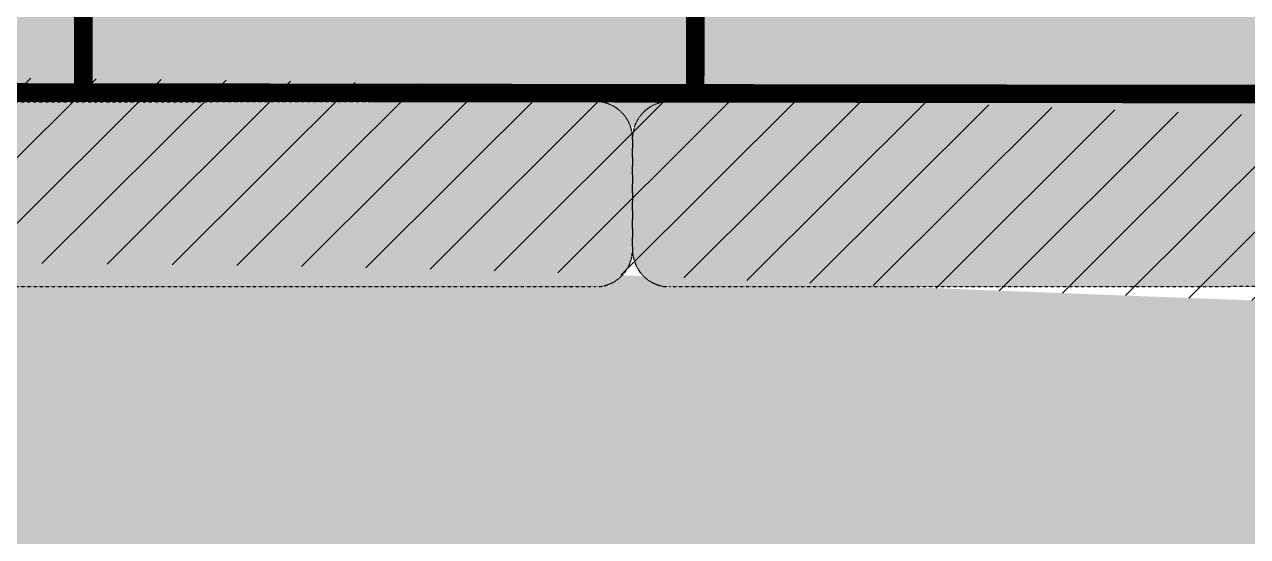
# Model space of a CAD drawing. Header units: millimetres. Extents: x -1030105 to 906887, y -616134 to 1220667.
# Drawn here: x -665787 to -632804, y -516197 to -502376 of the extents above; entities that cross this region are included whole.
import ezdxf

# ---------------------------------------------------------------- set-up
doc = ezdxf.new("R2010")
doc.units = ezdxf.units.MM
doc.header["$MEASUREMENT"] = 0
doc.linetypes.add('DASHED', pattern=[0.75, 0.5, -0.25])
doc.linetypes.add('TMB-KHU B-XREF$0$DASHED', pattern=[0.75, 0.5, -0.25])
for name, color, linetype, lineweight in [('240930  KHU B- TMB gời inno$0$A-WALL', 1, 'Continuous', 30), ('GFA', 6, 'Continuous', 0), ('QH_HTKT_GT_Chigioixaydung', 7, 'DASHED', 20)]:
    doc.layers.add(name, color=color, linetype=linetype, lineweight=lineweight)
for name, color, linetype in [('240930  KHU B- TMB gời inno$0$TMB-KHU B-XREF$0$Xref-LBC-Plot$0$DA-SITE-CNTR1', 8, 'Continuous'), ('ranh dat', 7, 'Continuous'), ('TMB-KHU B-XREF$0$+ SAND', 41, 'Continuous'), ('TMB-KHU B-XREF$0$0. GEOTUBE', 10, 'Continuous'), ('TMB-KHU B-XREF$0$Xref-LBC-Plot$0$DA-SITE-CNTR1', 8, 'Continuous'), ('Xref-LBC-Plot$0$DA-GNRL-PATT', 8, 'Continuous')]:
    doc.layers.add(name, color=color, linetype=linetype)
doc.layers.add('TMB-KHU B-XREF$0$GRASS', color=95, linetype='Continuous', lineweight=0, transparency=0.6)

# ---------------------------------------------------------------- blocks, each defined once
blk = doc.blocks.new('240930  KHU B- TMB gời inno$0$sdfdfedfre r')
at = {"layer": 'GFA', "true_color": 0x8c7854}
h = blk.add_hatch(dxfattribs=at)
h.set_pattern_fill('DOLMIT', color=35, scale=0.0004632663540241894, angle=270.0000000000001)
h.set_pattern_definition([(270, (19902.67073481682, -1953.662706891631), (0.0001158165885060474, 8.868235311415113e-20), []), (315.0000000000001, (19902.67073481682, -1953.662706891631), (0.0002316331766234067, 0.0002316331766234071), [0.0001637893902130361, -0.0003275787804260722])])
h.paths.add_polyline_path([(20059.28144931801, -1650.579441934234), (20059.28144986761, -1640.956882455071), (20054.78144827646, -1640.956886269861), (20054.78144680159, -1638.613097926088), (20055.72345875752, -1638.613099203348), (20055.72345875752, -1634.313099203348), (20059.08145280074, -1634.313099203348), (20059.08145280074, -1637.413099203348), (20062.48145027277, -1637.413099233897), (20062.48145118899, -1650.579442048437)])
blk = doc.blocks.new('240930  KHU B- TMB gời inno$0$A$C2E32106B')
at = {"layer": '240930  KHU B- TMB gời inno$0$A-WALL', "color": 0, "xscale": 999.9999999999969, "yscale": 999.9999999999969, "zscale": 999.9999999999969, "rotation": 90}
blk.add_blockref('240930  KHU B- TMB gời inno$0$sdfdfedfre r', (-1683501.676875971, -20009071.71915527), dxfattribs=at)
blk = doc.blocks.new('240930  KHU B- TMB gời inno$0$A$C55f665a7')
at = {"xscale": 0.001000000000000002, "yscale": 0.001000000000000002, "zscale": 0.001000000000000002, "rotation": 90}
blk.add_blockref('240930  KHU B- TMB gời inno$0$A$C2E32106B', (419.3139441595413, -90.94902750937035, 96.77118881634259), dxfattribs=at)
at = {"xscale": -0.9999999999999991, "rotation": 179.9999999999999}
blk.add_blockref('240930  KHU B- TMB gời inno$0$sdfdfedfre r', (-19688.76253190637, -1775.163125747757), dxfattribs=at)

msp = doc.modelspace()

# ---------------------------------------------------------------- hatches: boundary and pattern name
at = {"layer": 'TMB-KHU B-XREF$0$GRASS', "true_color": 0x3d6827}
h = msp.add_hatch(dxfattribs=at)
h.set_pattern_fill('CROSS', color=79, scale=2000, angle=-0.06050618418760054)
h.set_pattern_definition([(359.9394938158123, (-1186721561.658635, -431575606.1119671), (500.527737166865, 499.4717052312551), [250, -749.9999999999999]), (89.9394938158124, (-1186721436.790709, -431575731.2439012), (-499.471705231255, 500.5277371668649), [250, -750])])
h.paths.add_polyline_path([(-532195.4470390617, -504328.0147811141), (-532160.4384792172, -449322.9242033933), (-565163.9162591815, -449301.9187980625), (-565166.5642668721, -451809.4245110762), (-598159.414465704, -451774.5829882175), (-598156.7743860851, -449274.5843822725), (-631159.133118289, -449239.7328180157), (-631161.7731982528, -451739.7314242739), (-664164.1319307701, -451704.8798596727), (-664161.4918508222, -449204.8812537434), (-697163.8505833552, -449170.029689471), (-697166.4906631466, -451670.0282955726), (-730182.461181412, -451635.162356786), (-730237.8841439225, -504117.4120335248)])

# ---------------------------------------------------------------- next in the draw order: block references
at = {"extrusion": (2.640915683520526e-09, -1.169969117981692e-09, 1), "xscale": 1000, "yscale": 1000, "zscale": 1000, "rotation": 359.939493815354}
msp.add_blockref('240930  KHU B- TMB gời inno$0$A$C55f665a7', (-1017362.464072716, -363899.1368995138, 200.7298921211862), dxfattribs=at)

# ---------------------------------------------------------------- next in the draw order: hatches: boundary and pattern name
at = {"layer": 'TMB-KHU B-XREF$0$+ SAND', "true_color": 0xcfb66e, "extrusion": (2.655489506349527e-09, 1.263057379239647e-08, 1)}
h = msp.add_hatch(dxfattribs=at)
h.set_pattern_fill('AR-SAND', color=43, scale=500.0000000000001, angle=-0.06050618418758782)
h.set_pattern_definition([(37.43949381581241, (-17239754.67347231, 1111203.061698898), (-30.47926777501169, 963.4446088052495), [0, -759.9999999999997, 0, -849.9999999999997, 0, -812.4999999999997]), (7.439493815812413, (-17239754.67347231, 1111203.061698898), (886.377997404374, 1410.137775438064), [0, -410, 0, -685.0000000000001, 0, -262.5]), (327.4394938158123, (-17240369.67312979, 1111203.71115855), (1557.0730507207, 1.185208561718469), [0, -250.0000000000001, 0, -900.0000000000002, 0, -1175]), (317.4394938158124, (-17240369.67312979, 1111203.71115855), (1503.525890888062, 437.2502549218951), [0, -125.0000000000001, 0, -590.0000000000002, 0, -675.0000000000003])])
edge = h.paths.add_edge_path()
edge.add_line((-304888.2116741645, -509580.5953122788), (-348390.0414528204, -509591.771637018))
edge.add_arc((-348390.2983692153, -508591.7716699843), 999.9999999774101, 180.0147202069199, 270.01472021025927, ccw=False)
edge.add_line((-349390.2983364058, -508592.0285862072), (-349391.0690851057, -505592.0286852942))
edge.add_arc((-348391.0691177431, -505591.7717689148), 1000.000000268677, 90.01472022691712, 180.0147202202426, ccw=False)
edge.add_line((-348391.3260339659, -504591.7718017246), (-304888.1833070297, -504580.5960022361))
edge.add_arc((-304889.2393386017, -505580.5954443635), 999.999999534339, 0.014720220299523135, 89.93949384582783, ccw=False)
edge.add_line((-303889.2393720692, -505580.3385281093), (-303888.4691484322, -508581.6513768171))
edge.add_arc((-304888.4685902463, -508580.5953455897), 999.999999534339, -89.98527980971602, -0.06050614416699318, ccw=False)
edge = h.paths.add_edge_path()
edge.add_line((-350390.0786463656, -509447.2606692008), (-398390.0770620222, -509459.5926462063))
edge.add_arc((-398390.3339782606, -508459.5926793449), 999.9999999774101, 180.0147202069199, 270.01472021025927, ccw=False)
edge.add_line((-399390.3339451062, -508459.8495952545), (-399391.1046938061, -505459.8496943415))
edge.add_arc((-398391.1047269606, -505459.592778432), 999.9999999773338, 90.01472021359427, 180.0147202069243, ccw=False)
edge.add_line((-398391.3616428545, -504459.5928112574), (-350391.3632270412, -504447.2608344242))
edge.add_arc((-350391.106310975, -505447.2608014421), 999.9999999774101, 0.014720206919889733, 90.01472021025938, ccw=False)
edge.add_line((-349391.1063436281, -505447.0038853916), (-349390.3355953981, -508447.0037857877))
edge.add_arc((-350390.3355624161, -508447.2607018539), 999.9999999773338, -89.98527978640561, 0.014720206924380363, ccw=False)
edge = h.paths.add_edge_path()
edge.add_arc((-450390.3378198841, -508451.32015643), 999.9999999773338, -89.98527978640561, 0.014720206924380363, ccw=False)
edge.add_line((-450390.0809036456, -509451.3201232914), (-498390.0793191457, -509463.6521004692))
edge.add_arc((-498390.3362352119, -508463.6521334512), 999.9999999774865, 180.0147202069243, 270.01472021359433, ccw=False)
edge.add_line((-499390.3362022298, -508463.9090495174), (-499391.1069509297, -505463.9091486044))
edge.add_arc((-498391.1069839117, -505463.6522325382), 999.9999999773338, 90.01472021359427, 180.0147202069243, ccw=False)
edge.add_line((-498391.3639001346, -504463.652265348), (-450391.3654841647, -504451.3202886871))
edge.add_arc((-450391.1085680984, -505451.320255705), 999.9999999774101, 0.014720206919889733, 90.01472021025938, ccw=False)
edge.add_line((-449391.1086010649, -505451.0633393099), (-449390.3378528348, -508451.063239706))
edge = h.paths.add_edge_path()
edge.add_arc((-400390.3394699094, -508438.4743448332), 999.9999999773338, -89.98527978640561, 0.014720206924380363, ccw=False)
edge.add_line((-400390.082553671, -509438.4743116945), (-448390.0809693277, -509450.8062887))
edge.add_arc((-448390.3378857384, -508450.8063219952), 999.9999999774865, 180.0147202069243, 270.01472021359433, ccw=False)
edge.add_line((-449390.3378525998, -508451.0632382338), (-449391.1086012997, -505451.0633373208))
edge.add_arc((-448391.1086340938, -505450.8064207691), 999.9999999776394, 90.01472021359427, 180.0147202202645, ccw=False)
edge.add_line((-448391.3655503322, -504450.8064539077), (-400391.3671345189, -504438.4744770745))
edge.add_arc((-400391.1102181238, -505438.4744441081), 999.9999999774101, 0.014720206919889733, 90.01472021025938, ccw=False)
edge.add_line((-399391.1102511059, -505438.2175280419), (-399390.3395028758, -508438.217428438))
edge = h.paths.add_edge_path()
edge.add_line((-500449.9691141371, -504463.7136426423), (-548449.9681798968, -504454.2439110094))
edge.add_arc((-548450.1654659053, -505454.2438916488), 999.9999999185776, 89.98869633685989, 179.9886963435271)
edge.add_line((-549450.1654465448, -505454.0466056403), (-549450.7573046954, -508454.0465467286))
edge.add_arc((-548450.757324056, -508454.2438327371), 999.9999999186779, 179.9886963435299, 269.98869634353)
edge.add_line((-548450.9546100644, -509454.2438133765), (-500450.9555444927, -509463.7135454949))
edge.add_arc((-500450.7582581553, -508463.7135648712), 999.9999999184778, 269.9886963301898, 359.9886963435328)
edge.add_line((-499450.7582778605, -508463.9108511929), (-499450.1664196784, -505463.9109094468))
edge.add_arc((-500450.1663998167, -505463.7136232974), 999.9999999186779, -0.01130365647000289, 89.98869634353)
edge = h.paths.add_edge_path()
edge.add_line((-550449.9681410033, -504453.8493353745), (-598449.967206763, -504444.3796037416))
edge.add_arc((-598450.1644931005, -505444.3795843654), 999.9999999184778, 89.98869633018978, 179.9886963435328)
edge.add_line((-599450.1644735676, -505444.1822982003), (-599450.7563317183, -508444.1822392886))
edge.add_arc((-598450.7563509222, -508444.3795254694), 999.9999999186779, 179.9886963435299, 269.98869634353)
edge.add_line((-598450.9536369308, -509444.3795061088), (-550450.9545713591, -509453.8492382272))
edge.add_arc((-550450.7572850215, -508453.8492576034), 999.9999999185776, 269.9886963368599, 359.9886963435271)
edge.add_line((-549450.757304711, -508454.0465435962), (-549450.165446529, -505454.0466018501))
edge.add_arc((-550450.1654270119, -505453.849316014), 999.9999999186779, -0.01130365647000289, 89.98869634353)
edge = h.paths.add_edge_path()
edge.add_line((-699390.3361133854, -508469.8720582023), (-699391.106861913, -505469.8721571327))
edge.add_arc((-698391.1068952398, -505469.6152413797), 999.9999999773338, 90.01472021359427, 180.0147202069243, ccw=False)
edge.add_line((-698391.3638114627, -504469.6152741894), (-650391.3653954928, -504457.2832975285))
edge.add_arc((-650391.1084794109, -505457.2832642175), 999.9999999773338, 0.014720206924380363, 90.01472020692421, ccw=False)
edge.add_line((-649391.1085123927, -505457.0263481513), (-649390.3377641627, -508457.0262485474))
edge.add_arc((-650390.337731024, -508457.2831647859), 999.9999999773338, -89.98527978974067, 0.014720206924380363, ccw=False)
edge.add_line((-650390.0808149579, -509457.2831318039), (-698390.0792304579, -509469.6151089817))
edge.add_arc((-698390.3361466965, -508469.6151421203), 999.9999999775629, 180.0147202069243, 270.01472021692945, ccw=False)
edge = h.paths.add_edge_path()
edge.add_arc((-648391.1085449206, -505456.7694294695), 1000.000000035541, 90.01472021692939, 180.0147202069199, ccw=False)
edge.add_line((-648391.3654613001, -504456.769462107), (-600391.3670453302, -504444.437485446))
edge.add_arc((-600391.110129436, -505444.4374526207), 999.9999999773338, 0.014720206924380363, 90.01472020692421, ccw=False)
edge.add_line((-599391.1101622458, -505444.1805363978), (-599390.3394138592, -508444.1804369662))
edge.add_arc((-600390.3393807206, -508444.4373532047), 999.9999999773338, -89.98527978974067, 0.014720206924380363, ccw=False)
edge.add_line((-600390.0824648109, -509444.4373200504), (-648390.080880311, -509456.7692972282))
edge.add_arc((-648390.3377965495, -508456.7693303669), 999.9999999775629, 180.0147202069243, 270.01472021692945, ccw=False)
edge.add_line((-649390.3377635675, -508457.0262464331), (-649391.1085122674, -505457.0263455201))
edge = h.paths.add_edge_path()
edge.add_line((-700424.638678893, -504469.6758959483), (-748424.6377446527, -504460.2061643153))
edge.add_arc((-748424.8350308177, -505460.2061447825), 999.9999999186279, 89.98869634019495, 179.9886963435271)
edge.add_line((-749424.8350116294, -505460.0088589307), (-749425.42686978, -508460.0088000189))
edge.add_arc((-748425.4268891406, -508460.2060860274), 999.9999999186779, 179.9886963435299, 269.98869634353)
edge.add_line((-748425.6241748203, -509460.2060666825), (-700425.6251092486, -509469.6757988009))
edge.add_arc((-700425.4278230835, -508469.6758183338), 999.9999999185776, 269.9886963368599, 359.9886963435271)
edge.add_line((-699425.4278427728, -508469.8731043265), (-699424.8359845908, -505469.8731625805))
edge.add_arc((-700424.8359647447, -505469.67587676), 999.9999999186779, -0.01130365647000289, 89.98869634353)
edge = h.paths.add_edge_path()
edge.add_arc((-750424.8349917519, -505459.811568991), 999.9999999186779, -0.01130365647000289, 89.98869634353)
edge.add_line((-750424.6377060879, -504459.8115886648), (-798424.6367718476, -504450.3418570319))
edge.add_arc((-798424.8340576838, -505450.3418375148), 999.9999999185776, 89.98869633685989, 179.9886963435271)
edge.add_line((-799424.8340386522, -505450.1445514905), (-799425.4258968029, -508450.1444925788))
edge.add_arc((-798425.4259160068, -508450.3417787596), 999.9999999186779, 179.9886963435299, 269.98869634353)
edge.add_line((-798425.6232021719, -509450.3417592268), (-750425.6241366002, -509459.8114913452))
edge.add_arc((-750425.4268499496, -508459.811511066), 999.9999999184778, 269.9886963301898, 359.9886963435328)
edge.add_line((-749425.4268696234, -508460.0087967298), (-749424.8350114414, -505460.0088549838))
edge = h.paths.add_edge_path()
edge.add_line((-850391.143816896, -509463.246171803), (-898391.142232396, -509475.5781489807))
edge.add_arc((-898391.3991486346, -508475.5781821194), 999.9999999775629, 180.0147202069243, 270.01472021692945, ccw=False)
edge.add_line((-899391.3991159815, -508475.83509817), (-899392.1698643526, -505475.8351972727))
edge.add_arc((-898392.1698971624, -505475.5782810498), 999.9999999773338, 90.01472021359427, 180.0147202069243, ccw=False)
edge.add_line((-898392.4268135573, -504475.5783140162), (-850392.4283975874, -504463.2463373553))
edge.add_arc((-850392.1714815213, -505463.2463043733), 999.9999999775629, 0.014720206924380363, 90.01472021692939, ccw=False)
edge.add_line((-849392.1715144876, -505462.9893879781), (-849391.4007662575, -508462.9892883742))
edge.add_arc((-850391.4007332912, -508463.2462047694), 999.9999999773338, -89.98527978640561, 0.014720206924380363, ccw=False)
edge = h.paths.add_edge_path()
edge.add_arc((-848392.1715471875, -505462.732469453), 1000.000000035846, 90.01472021692939, 180.0147202202601, ccw=False)
edge.add_line((-848392.4284637393, -504462.732502247), (-800392.4300477694, -504450.4005255861))
edge.add_arc((-800392.1731315465, -505450.4004927763), 999.9999999774101, 0.014720206924380363, 90.01472021025938, ccw=False)
edge.add_line((-799392.1731643565, -505450.1435765535), (-799391.4024161265, -508450.1434769496))
edge.add_arc((-800391.4023833321, -508450.4003935014), 1000.000000035541, -89.98527978640561, 0.014720206919889733, ccw=False)
edge.add_line((-800391.1454670937, -509450.4003603627), (-848391.1438825937, -509462.7323375405))
edge.add_arc((-848391.4007988167, -508462.7323703503), 999.9999999774865, 180.0147202069199, 270.01472021359433, ccw=False)
edge.add_line((-849391.4007656779, -508462.9892865888), (-849392.1715143778, -505462.9893856758))
edge = h.paths.add_edge_path()
edge.add_line((-899399.0343165738, -508475.8353261616), (-899398.4424583918, -505475.8353844156))
edge.add_arc((-900398.442438859, -505475.6380982505), 999.9999999186779, -0.01130365647000289, 89.98869634353)
edge.add_line((-900398.2451525214, -504475.6381176267), (-948398.2442184534, -504466.1683861504))
edge.add_arc((-948398.4415046186, -505466.1683666176), 999.9999999186279, 89.98869634019495, 179.9886963435271)
edge.add_line((-949398.4414850858, -505465.9710804525), (-949399.0333432364, -508465.9710215408))
edge.add_arc((-948399.0333627693, -508466.1683077059), 999.9999999186779, 179.9886963435299, 269.98869634353)
edge.add_line((-948399.2306487621, -509466.1682880164), (-900399.2315831904, -509475.6380201348))
edge.add_arc((-900399.0342968686, -508475.6380398399), 999.9999999184778, 269.9886963301898, 359.98869634353)
edge = h.paths.add_edge_path()
edge.add_arc((-950398.4414657094, -505465.7737906539), 999.9999999186779, -0.01130365647000289, 89.98869634353)
edge.add_line((-950398.244179372, -504465.7738100301), (-998398.2432451317, -504456.3040783972))
edge.add_arc((-998398.4405312969, -505456.3040588643), 999.9999999186279, 89.98869634019495, 179.9886963435271)
edge.add_line((-999398.4405121086, -505456.1067730125), (-999399.0323702593, -508456.1067141008))
edge.add_arc((-998399.0323894476, -508456.3039999526), 999.9999999186779, 179.9886963435299, 269.988696346865)
edge.add_line((-998399.2296756282, -509456.3039807486), (-950399.2306100565, -509465.7737128671))
edge.add_arc((-950399.0333237192, -508465.7737322433), 999.9999999185776, 269.9886963368599, 359.9886963435271)
edge.add_line((-949399.0333434243, -508465.971018565), (-949398.4414852423, -505465.9710768189))
at = {"layer": 'Xref-LBC-Plot$0$DA-GNRL-PATT', "extrusion": (-2.738679347086547e-08, 1.889730457656543e-09, 0.9999999999999997)}
h = msp.add_hatch(dxfattribs=at)
h.set_pattern_fill('ANSI31', color=256, scale=10000, angle=-0.06216497017137247)
h.set_pattern_definition([(44.93783502982856, (-324936.7701018481, -497639.4568783946), (-882.9239575150577, 884.8419549535106), [])])
h.paths.add_polyline_path([(-440213.7190567625, -505535.1027326448, 0.01339288935282224), (-524398.8560506643, -505156.8770485788, -0.01284888278016209), (-587633.8714619719, -506218.1266292765, -0.004604921004146282), (-650847.0744625225, -504089.5534168677, 0.01348381136778233), (-682366.1866669606, -503985.6042088363, 0.007045494955439848), (-713908.0873988818, -505454.0385853788, -0.01371474264096394), (-735017.2564295197, -505929.2112031357, -0.008501300800444738), (-756111.1814551591, -505400.0467196407, 0.007967937620498834), (-798205.428892738, -503953.3467486486, 0.01622158770849809), (-829726.8780735855, -504650.1934275641, -0.002010935431871214), (-850778.995111149, -505912.0216637767, -0.0258486143476971), (-871922.0209102463, -505950.6486946516, -0.00518489025673198), (-903498.6187738047, -503699.7571777125, 0.02046389144471423), (-919188.4023729311, -503353.4517258927, 0.009889168552097103), (-934933.5662791652, -504186.299538029, -0.01855145404012373), (-945552.3929911202, -504273.0305644094, 0.02070911028952241), (-966555.4737798977, -504191.9490299441, -0.02154554021234702), (-977175.6725150461, -504183.0692337599, -0.01055224710063363), (-982588.6916371502, -503693.2986227227), (-982594.1484433727, -508722.688209514, 0.009635765971841945), (-977458.197906039, -509175.4634838143, 0.02164524334094341), (-966356.2007610924, -509187.9901351083, -0.02073801250595633), (-945738.4199434312, -509269.7345571789, 0.01873816678420593), (-934638.1830178606, -509178.0302956576, -0.009909452829161412), (-919058.7307444692, -508351.8987933159, -0.02035486985504215), (-903859.2854074624, -508686.9501214948, 0.005181705766995694), (-872198.6569434307, -510943.0639042229, 0.02588840517859477), (-850505.7050908925, -510904.5506940245, 0.002009257068023195), (-829431.0383805744, -509641.4885464269, -0.01619899377921111), (-798277.2837306932, -508952.8715302678, -0.00796797912544139), (-756342.0947711333, -510394.7538309852, 0.008512676397792905), (-735049.765807421, -510929.1116817667, 0.01373700181767413), (-713631.7423437906, -510446.4671560538, -0.007046537128032983), (-682225.9794577474, -508983.6863400262, -0.01346080425147108), (-651029.7930881009, -509086.313434475, 0.004605445806391756), (-587717.3096572987, -511217.5808349298, 0.01284651655726425), (-524237.0453566695, -510154.5127964552, -0.0133814287178231), (-440391.5033560127, -510531.9871313496, 0.002224079788097671), (-377146.7730250643, -512772.311786749, 0.02847779131324547), (-314857.3931345851, -511069.4798056075), (-314851.9482126604, -506051.0439423359, -0.0286735664818036), (-376995.3789916958, -507774.6031814459, -0.00222471559486009)])
h = msp.add_hatch(dxfattribs=at)
h.set_pattern_fill('ANSI38', color=256, scale=10000, angle=-0.06216497017137247)
h.set_pattern_definition([(44.93783502982856, (-15235278.34357031, 204923.0980804171), (-882.9239575150577, 884.8419549535106), []), (134.9378350298286, (-15235278.34357031, 204923.0980804171), (-2650.689869983628, 886.7599523919614), [3125.000000000002, -1875.000000000001])])
h.paths.add_polyline_path([(-982588.7519143482, -503748.8545223608), (-987588.74897131, -503743.4296062377), (-987694.5348329779, -601243.3722184374, 0.4142135623730951), (-985197.2487623866, -603746.0832048231, 0.4142135623730951), (-982694.5377760008, -601248.7971342315)])
h.paths.add_polyline_path([(-309849.6190791801, -503907.0575776542), (-314849.6161363141, -503901.6326616877), (-314955.40199781, -601401.5752737308, 0.4142135623730951), (-312458.1159273908, -603904.2862602731, 0.4142135623730951), (-309955.4049408485, -601407.0001898538)])
h = msp.add_hatch(dxfattribs=at)
h.set_pattern_fill('AR-SAND', color=256, scale=2000.000000000001, angle=-0.06216497017137247)
h.set_pattern_definition([(37.43783502982861, (-15235278.34357031, 204923.0980804171), (-121.8054992419768, 3853.781963260824), [0, -3040.000000000009, 0, -3400.00000000001, 0, -3250.000000000009]), (7.437835029828683, (-15235278.34357031, 204923.0980804171), (3545.675289288999, 5640.448452288664), [0, -1640.000000000003, 0, -2740.000000000004, 0, -1050.000000000002]), (327.4378350298286, (-15237738.34212258, 204925.7671392467), (6228.292337525811, 4.560517232096572), [0, -1000, 0, -3600.000000000002, 0, -4700.000000000002]), (317.4378350298286, (-15237738.34212258, 204925.7671392467), (6014.15419684481, 1748.826902976433), [0, -500.0000000000003, 0, -2360.000000000001, 0, -2700.000000000001])])
h.paths.add_polyline_path([(-314857.3931345851, -511069.4798056075, -0.02847779130988705), (-377146.7730176563, -512772.3117869371, -0.002224079788339879), (-440391.5033556838, -510531.9871313653, 0.01338142871789913), (-524237.0453566695, -510154.5127964552, -0.01284651655726529), (-587717.3096572987, -511217.5808349298, -0.00460544580641625), (-651029.7930884298, -509086.3134344593, 0.01346080425132336), (-682225.9794577474, -508983.6863400262, 0.007046537128041618), (-713631.7423437906, -510446.4671560538, -0.01373700181766625), (-735049.765807421, -510929.1116817667, -0.008512676397765635), (-756342.0947711333, -510394.7538309852, 0.00796797912544988), (-798277.2837306932, -508952.8715302678, 0.01619899377918476), (-829431.0383805744, -509641.4885464269, -0.002009257068007955), (-850505.7050907202, -510904.5506938679, -0.02588840517868944), (-872198.6569434307, -510943.0639042229, -0.005181705767035548), (-903859.2854076347, -508686.9501216513, 0.02035486985484298), (-919058.7307444692, -508351.8987933159, 0.009909452829175212), (-934638.1830178606, -509178.0302956576, -0.01873816678420198), (-945738.4199434312, -509269.7345571789, 0.02073801250596594), (-966356.2007610924, -509187.9901351083, -0.02164524334091257), (-977458.197906039, -509175.4634838143, -0.009635765971845232), (-982594.1484433727, -508722.688209514), (-982618.6786431472, -531331.5039700313, 0.006240411071821099), (-978730.0766937013, -531640.8998917631, 0.0220061132053539), (-965463.5985165723, -531670.3364811789, -0.02087381016026056), (-946588.7732922607, -531754.3812107285, 0.01948995068139094), (-933290.1933551244, -531639.5898040507, -0.009992540192453742), (-918478.6003127433, -530845.0675778581, -0.01980119049874881), (-905473.2097509305, -531130.0410586535, 0.005165636194822939), (-873446.7959264845, -533408.7273230635, 0.02605059671837362), (-849275.1524456437, -533370.8893913354, 0.002001541139881615), (-828101.5687832267, -532102.4296601972, -0.01609267676073737), (-798599.7787460203, -531450.7527434989, -0.007967718747033425), (-757382.6860709921, -532870.8651646904, 0.00856217960474255), (-735196.2832910158, -533428.6608534392, 0.01383232771972575), (-712385.3879051714, -532912.2333764757, -0.007050570503960428), (-681595.6256192522, -531475.0802378588, -0.01335331790664759), (-651850.0300352611, -531571.815504297, 0.004607599853829866), (-588093.3966281654, -533715.1043759371, 0.0128357752746477), (-523511.1520207047, -532643.9439357505, -0.01332938693777663), (-441191.0131544238, -533017.9868372888, 0.002221205405157073), (-377828.2191679091, -535261.9951335279, 0.02763955849180559), (-314881.8909163203, -533648.4169494887)])
h.paths.add_polyline_path([(-314887.3339528725, -538665.1151553334, -0.02746224534269326), (-377979.6889351665, -540259.7013846786, -0.002220563729004505), (-441368.5655975763, -538014.8801216272, 0.01331771563594678), (-523350.3421606922, -537641.6108762207, -0.01283336790770522), (-588177.1057939839, -538714.5496014222, -0.004608032237306744), (-652031.8504329743, -536568.6124025271, 0.01332850902272039), (-681455.6812595187, -536473.173411645, 0.007051318926864949), (-712107.8135137297, -537904.5907114563, -0.01385250791922799), (-735228.8895953351, -538428.5600489383, -0.008572823675516358), (-757614.2535017405, -537865.5410719529, 0.007967558074304614), (-798671.2459071069, -536450.2864898893, 0.01606795616203712), (-827806.544697484, -537093.7757614971, -0.001999790754873087), (-849001.5429288924, -538363.4004975656, -0.02608332909586157), (-873724.8295154208, -538401.0550908472, -0.005161668347858802), (-905829.669939917, -536117.5689650041, 0.01966171643772749), (-918350.5454304684, -535843.5894701355, 0.01000911276216764), (-932986.7117817728, -536630.7902111732, -0.01964051625257429), (-946780.583771927, -536750.8573452377, 0.02090551109497439), (-965266.1161681616, -536666.44761581, -0.02207089746646703), (-979012.8073130429, -536633.1594371734, -0.005615022179581374), (-982624.1252964356, -536351.5356486933), (-982645.1938944259, -555769.8877981349, -0.09771115975476637), (-980225.6793832912, -554648.3119181406, -0.06767711971678719), (-969178.2258510718, -554315.7116262653, -0.0195957412115001), (-958108.0971911468, -556144.3632439907, 0.06701112032358635), (-941448.7129766205, -557277.1570280571, 0.02507067387497102), (-924737.834630491, -555178.6482907548, -0.01676382115921732), (-913586.4349613835, -553781.2585649749, -0.03782104186370994), (-896862.9516062213, -553736.2840679834, -0.01713352983472497), (-880138.0182263041, -555459.2795917133, 0.009347945117184116), (-857815.4924933221, -558154.20065966, 0.02212439493902117), (-835466.4207115148, -559332.9583763233, 0.02695302245406446), (-813122.6581295114, -558241.7786569325, -0.01902757781775436), (-779646.0033489382, -555234.1263045378, -0.04427775356040642), (-757349.4621857989, -556328.3750207318, 0.01267092297860229), (-735067.6529764347, -559065.2935855223, 0.06845223764985094), (-712804.4600441309, -557898.6638317739, -0.007333256950503024), (-696164.4977726464, -554859.7744873922, -0.03553517859954006), (-685137.0251676363, -553849.1781949709, -0.04431330343763953), (-674180.2428593214, -554764.7548712629, -0.03166094133071707), (-657823.6626315711, -558739.5637604191, 0.01453162618493394), (-641454.7923780188, -563299.0581148671, 0.07837828671445393), (-613869.2774545287, -565592.22216497, 0.01623772689255601), (-602726.8253735541, -564571.1700858212, 0.006273487964277877), (-580349.1078348956, -561306.8038600576, -0.02811273151095072), (-557962.881315534, -559024.8827150349, -0.01977978713820945), (-546804.6512100701, -559110.0018372583, -0.02495963526702405), (-524547.3130426193, -561390.3326386325, 0.005715552139442475), (-491196.6241550001, -566735.9240892486, 0.02648919121016016), (-474533.6233524319, -568131.6837542069, 0.03623931920880634), (-457902.5531685597, -567265.145036736, 0.01841080549050428), (-435780.1656316651, -563596.7001521087, -0.01351112551231533), (-413620.0901711087, -559698.5678803088, -0.0423642516130003), (-391430.6280189501, -558392.8875624177, -0.02704949373947827), (-369186.6029979712, -560290.1647315349, -0.001349562247833419), (-335785.9183315597, -565488.5449568828, 0.02346206759682078), (-314918.9337433854, -567789.7800463125)])

# ---------------------------------------------------------------- next in the draw order: linework, layer by layer
at = {"layer": '240930  KHU B- TMB gời inno$0$TMB-KHU B-XREF$0$Xref-LBC-Plot$0$DA-SITE-CNTR1'}
for points in [[(-664140.9971240931, -451720.0176307298), (-664138.2401092963, -449220.0191506636), (-680638.2300765177, -449201.8228524034), (-680698.8708517603, -504189.5001622717), (-680698.8714663847, -504190.0574960667), (-680060.3465349642, -504190.8381575348), (-664198.8864101807, -504212.706465089)], [(-647641.0071581872, -451738.2139289274), (-664140.9971240931, -451720.0176307298), (-664198.8864101807, -504212.706465089), (-647698.9014626152, -504235.4551115066), (-647698.9008452934, -504234.8951541895)], [(-631136.2629247941, -451756.4154697137), (-631141.0171906212, -451756.4102268744), (-647641.0071581872, -451738.2139289274), (-647698.9008452934, -504234.8951541895), (-647698.9014626152, -504235.4551115066), (-641706.0383353643, -504243.7175148065), (-631198.9146054664, -504256.4748947869)]]:
    msp.add_lwpolyline(points, close=True, dxfattribs=at)
at = {"layer": 'QH_HTKT_GT_Chigioixaydung', "ltscale": 6, "const_width": 500.0000000000001, "flags": 128}
msp.add_lwpolyline([(-598198.9387295903, -504296.5423062604), (-583745.2316643554, -504314.0914888081), (-581698.9495913694, -504315.4895794943), (-565196.8915763362, -504326.7643537401), (-548696.8939744143, -504338.0377202751), (-532195.4694206496, -504349.3120612522), (-532137.6786391805, -449358.0831291593), (-548636.2416511285, -449339.888404471), (-565136.2316170344, -449321.6921062735), (-565138.9969109327, -451829.1976925068), (-581641.0472906171, -451810.9991219058), (-598141.0372578385, -451792.8028236455), (-598138.2802427597, -449292.8043445817), (-614638.2702106391, -449274.6080462901), (-631133.5059112189, -449256.4169910727), (-631136.2629247941, -451756.4154697137), (-631141.0171906212, -451756.4102268744), (-647641.0071581872, -451738.2139289274), (-664140.9971240931, -451720.0176307298), (-664138.2401092963, -449220.0191506636), (-680638.2300765177, -449201.8228524034), (-697138.2200421104, -449183.6265545504), (-697140.977056907, -451683.6250346166), (-713640.9670244418, -451665.4287360118), (-727156.9477327289, -451650.5232230169), (-730156.9459097604, -451647.2148058747), (-730214.8236792949, -504129.4618319758), (-725120.8990724031, -504135.7470906106), (-713698.8470378844, -504149.7117007215), (-697198.859251461, -504169.8845980965), (-680698.8714663847, -504190.0574960667), (-680060.3465349642, -504190.8381575348), (-664198.8864101807, -504212.706465089), (-647698.9014626152, -504235.4551115066), (-641706.0383353643, -504243.7175148065), (-631198.9146054664, -504256.4748947869), (-614698.9266698463, -504276.5086007428)], close=True, dxfattribs=at)
at = {"layer": 'ranh dat'}
for points in [[(-664140.9971240931, -451720.0176307298), (-664138.2401092963, -449220.0191506636), (-680638.2300765177, -449201.8228524034), (-680698.8708517603, -504189.5001622717), (-680698.8714663847, -504190.0574960667), (-680060.3465349642, -504190.8381575348), (-664198.8864101807, -504212.706465089)], [(-647641.0071581872, -451738.2139289274), (-664140.9971240931, -451720.0176307298), (-664198.8864101807, -504212.706465089), (-647698.9014626152, -504235.4551115066), (-647698.9008452934, -504234.8951541895)], [(-631136.2629247941, -451756.4154697137), (-631141.0171906212, -451756.4102268744), (-647641.0071581872, -451738.2139289274), (-647698.9008452934, -504234.8951541895), (-647698.9014626152, -504235.4551115066), (-641706.0383353643, -504243.7175148065), (-631198.9146054664, -504256.4748947869)]]:
    msp.add_lwpolyline(points, close=True, dxfattribs=at)
at = {"layer": 'TMB-KHU B-XREF$0$0. GEOTUBE', "color": 6, "linetype": 'TMB-KHU B-XREF$0$DASHED', "ltscale": 0.0003, "extrusion": (2.655489506349529e-09, 1.263057379239647e-08, 0.9999999999999999)}
for points, elevation in [([(-699390.3361134282, -508469.8720582393), (-699391.1068621124, -505469.8721569974, -0.414213562375997), (-698391.3638115053, -504469.6152742264), (-650391.3653955196, -504457.2832972366, -0.4142135623730951), (-649391.1085124353, -505457.0263481883), (-649390.3377637197, -508457.0262487724, -0.4142135623560465), (-650390.0808150005, -509457.2831318409), (-698390.0792303439, -509469.615109191, -0.4142135623901437)], -0.1633311459409702), ([(-649390.3377632813, -508457.0262464858), (-649391.1085123101, -505457.0263455571, -0.414213562375997), (-648391.3654611702, -504456.7694619874), (-600391.3670453727, -504444.4374854831, -0.4142135623730951), (-599391.1101619597, -505444.1805364505), (-599390.3394137295, -508444.1804368466, -0.4142135623560465), (-600390.0824645245, -509444.4373201031), (-648390.080880197, -509456.7692974375, -0.4142135623901437)], -0.163331145940968)]:
    msp.add_lwpolyline(points, format="xyb", close=True, dxfattribs=dict(at, elevation=elevation))
at = {"layer": 'TMB-KHU B-XREF$0$Xref-LBC-Plot$0$DA-SITE-CNTR1', "extrusion": (2.655489506349529e-09, 1.263057379239647e-08, 0.9999999999999999), "const_width": 500.0000000000001}
for points, elevation in [([(-664198.8599096434, -504197.0235678416), (-664140.7864316236, -449204.893434722)], -0.1633311459409688), ([(-647698.8739175936, -504219.0004433005), (-647643.4357123035, -451722.3165675559)], -0.1633311459409683)]:
    msp.add_lwpolyline(points, dxfattribs=dict(at, elevation=elevation))

doc.saveas('drawing.dxf')
